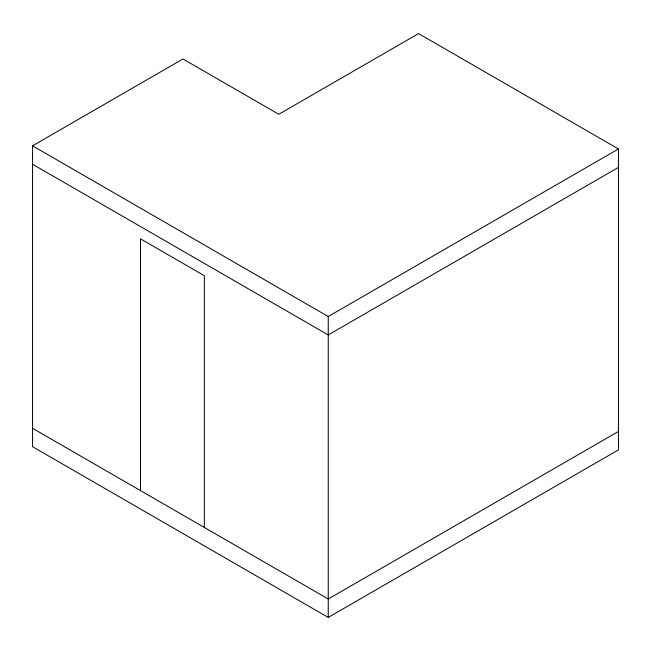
<?xml version="1.0" encoding="UTF-8"?>
<svg xmlns="http://www.w3.org/2000/svg" width="651" height="651" viewBox="0 0 651 651"><rect width="100%" height="100%" fill="white"/><g stroke="black" fill="none" stroke-linecap="round" stroke-linejoin="round"><path stroke-width="0.98" d="M32.55 145.816L182.972 58.972L278.774 114.283L418.56 33.583L618.45 148.981L618.45 449.874L328.242 617.417L32.55 446.7L32.55 145.816L328.242 316.532L618.45 148.981M618.45 167.405L328.242 334.956L32.55 164.239M618.45 431.45L328.242 599.001L32.55 428.285M328.242 316.532L328.242 617.417M204.324 527.456L204.324 275.69L140.51 238.852L140.51 490.61"/></g></svg>
